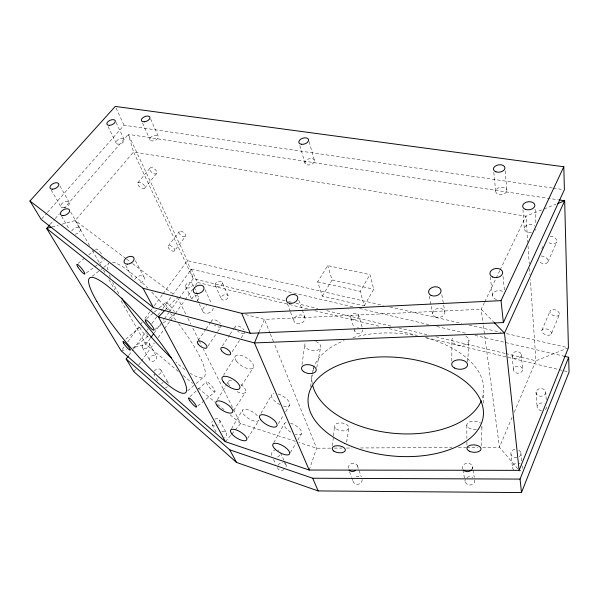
<?xml version="1.0" encoding="UTF-8"?>
<svg xmlns="http://www.w3.org/2000/svg" width="599" height="599" viewBox="0 0 599 599"><rect width="100%" height="100%" fill="white"/><g stroke="black" fill="none" stroke-linecap="round" stroke-linejoin="round"><path stroke-width="0.45" stroke-dasharray="3 2.25" d="M451.781 361.07L451.938 340.539M483.213 403.134L483.326 393.97M481.154 445.783L482.008 426.174M467.692 361.826L468.98 339.895M332.452 445.708L333.396 436.731M333.493 435.832L334.534 425.964M302.001 364.589L304.771 344.769M346.634 442.152L348.843 427.873M310.544 386.662L312.483 374.66M313.082 370.961L313.674 367.269M316.781 367.404L320.72 346.791M309.181 470.035L316.661 448.209L274.245 343.579M551.342 333.89A5.077 2.928 21 0 0 545.225 328.761A5.077 2.928 21 0 0 543.293 333.441A5.077 2.928 21 0 0 551.342 333.89L559.391 314.692A5.002 2.973 20.4 0 0 553.379 309.601A5.002 2.973 20.4 0 0 551.409 314.363A5.002 2.973 20.4 0 0 559.391 314.692M512.085 417.278L499.439 447.228L518.532 469.661M514.256 412.142L535.94 360.8L530.34 279.613M259.082 331.996L264.429 319.372L481.192 309.249L493.494 321.843M541.885 330.199L550.047 311.106M547.965 261.763L556.793 241.966M541.758 248.944L542.874 246.481M484.419 302.54L481.192 309.249L483.153 324.066M484.823 301.701L499.746 270.673M500.15 269.835L525.967 216.164L543.173 209.336M273.795 442.616L284.345 423.575M364.222 305.819L373.739 289.19L369.965 274.604L327.698 265.619L317.665 281.822L322.284 296.108L364.222 305.819L360.231 291.339L369.965 274.604M261.014 413.37L271.721 394.734M231.528 428.652L242.31 410.337M290.41 452.522L295.958 443.155M297.808 440.033L301.507 433.781M322.284 296.108L332.101 280.003L327.698 265.619M217.355 399.698L226.422 384.858M226.894 384.079L228.324 381.735M278.34 423.673L283.716 414.905M285.671 411.715L289.579 405.336M223.517 375.341L235.093 356.585M247.672 438.288L258.985 420.266A9.711 3.886 31.5 0 1 246.736 417.293A9.711 3.886 31.5 0 1 244.37 409.237A9.711 3.886 31.5 0 1 257.847 416.365M232.15 351.778L240.693 338.652M241.195 337.881L244.714 332.475M233.662 410.472L245.665 392.038M241.307 385.906L253.437 367.449M222.349 345.967L229.454 335.215M229.964 334.444L235.04 326.762M208.033 345.923L217.182 332.303M217.692 331.539L221.248 326.245M198.381 340.202L205.936 329.121M206.086 328.903L212.106 320.068M133.877 371.68L135.494 369.411M138.736 364.873L140.892 361.848M141.431 361.092L154.385 342.935M158.158 337.641L164.096 329.323M164.635 328.559L170.034 320.997M170.573 320.24L174.886 314.19M175.425 313.434L184.604 300.571M185.143 299.814L192.698 289.227M195.394 285.446L197.55 282.414L191.343 269.146L173.268 294.057M150.349 338.323L146.006 344.358L132.708 347.824M154.145 333.037L163.909 319.454M164.448 318.698L168.791 312.663M169.337 311.907L178.554 299.081M179.101 298.324L193.2 278.707L187.367 260.632L128.328 134.363L64.333 208.07M128.882 355.207L132.723 349.921M133.27 349.172L146.418 331.052M146.965 330.296L148.065 328.784M151.899 323.497L157.38 315.95M157.926 315.194L162.307 309.159M162.853 308.403L172.714 294.813M122.278 349.322L124.487 346.312M127.797 341.804L139.934 325.272M140.48 324.516L142.135 322.262M144.898 318.503L149.862 311.742M150.409 310.986L152.064 308.732M154.272 305.73L162.546 294.453M163.1 293.705L187.367 260.632L383.367 305.453M174.579 250.809A3.976 1.924 36.8 0 0 170.985 245.897A3.976 1.924 36.8 0 0 168.761 248.398A3.976 1.924 36.8 0 0 174.579 250.809L185.405 236.365A3.931 1.969 37 0 0 181.909 231.454A3.931 1.969 37 0 0 179.64 234.014A3.931 1.969 37 0 0 185.405 236.365M168.297 245.934L179.221 231.528M144.681 188.138L156.653 173.44M137.897 182.807L149.975 168.154M225.381 441.695L231.236 434.732M231.82 434.035L234.748 430.554M235.332 429.857L240.603 423.59L203.316 349.12M50.309 224.213L54.576 219.301M55.183 218.598L59.451 213.686M41.81 218.762L46.722 213.184M47.336 212.48L124.053 125.221L552.36 187.974M165.384 309.735L176.712 297.898M190.01 396.605L197.535 389.784M198.217 389.163L206.43 381.713M187.757 390.758L195.514 384.101M196.225 383.495L203.982 376.846M125.85 339.124L139.986 327.061M146.703 318.593L153.636 312.685M154.325 312.094L158.488 308.552M159.184 307.961L165.421 302.637M197.842 405.957L214.906 391.873A6.641 1.348 49.2 0 0 209.792 383.899A6.641 1.348 49.2 0 0 207.336 384.603A6.641 1.348 49.2 0 0 214.906 391.873M78.229 263.298L84.571 258.214M88.802 254.83L94.44 250.315M154.707 329.6L162.629 323.467M163.347 322.913L166.222 320.682M169.105 318.451L174.144 314.55M133.21 347.892L147.893 336.518M92.224 276.236L100.19 270.104M100.917 269.55L103.088 267.88M103.807 267.319L108.876 263.418M86.308 272.934L98.738 263.912M99.464 263.38L104.585 259.667M568.429 347.772L535.94 360.8L505.938 353.612M544.027 208.999L556.074 204.214M52.008 226.946L58.26 225.224M61.832 224.236L75.219 220.537L133.547 151.959L128.328 134.363L558.201 199.819M121.178 350.827L126.501 349.442M330.655 448.134L316.661 448.209L298.976 442.481M334.384 448.112L341.842 448.074M346.507 448.045L352.1 448.015M360.493 447.97L451.886 447.483M458.407 447.446L465.872 447.408M466.801 447.401L477.995 447.341M482.652 447.318L499.439 447.228L483.273 324.995M553.289 188.108L563.464 189.598M332.101 280.003L373.739 289.19M317.665 281.822L360.231 291.339M389.747 306.913L461.769 323.378M469.062 325.047L500.966 332.34M506.44 333.591L566.609 347.353M191.343 269.146L353.185 306.95M359.55 308.44L428.652 324.583M436.836 326.492L465.932 333.291M475.022 335.41L564.123 356.225M285.019 300.698L193.2 278.707L133.547 151.959L525.967 216.164L527.771 242.288M288.658 301.567L291.384 302.225M295.928 303.311L317.755 308.537M326.844 310.716L392.3 326.395M398.664 327.915L426.847 334.669M435.937 336.848L505.024 353.395M197.55 282.414L308.365 309.151M314.722 310.686L380.125 326.462M389.208 328.656L417.361 335.447M426.443 337.641L558.148 369.418M559.062 369.635L567.231 371.605M245.575 314.58L264.429 319.372L270.037 333.209M295.434 441.336L240.603 423.59L229.132 413.984M125.91 258.611L75.219 220.537L89.565 245.627M126.659 259.165L131.877 263.088M132.619 263.642L174.361 295M178.255 371.373L146.006 344.358L120.564 299.852M183.272 375.573L192.586 383.375M198.321 388.174L214.801 401.981M217.669 404.385L224.116 409.783M61.592 216.239L69.349 229.522M157.649 380.702L153.921 374.323A4.118 2.935 -29.7 0 0 154.475 374.877M51.162 189.935L60.993 206.925M142.427 347.63L149.847 360.448M70.667 212.031L80.071 228.496M160.869 369.912L168.192 382.724M92.343 250.479L100.669 265.05M103.447 269.902L105.297 273.144M108.996 279.613L115.008 290.141M59.952 185.997L69.155 202.222M149.181 343.399L156.481 356.27M125.745 265.409L132.708 278.258M212.203 424.788L216.082 431.939M135.381 260.677L143.895 276.798M219.526 419.974L226.28 432.755M177.341 297.239L186.139 314.812M187.816 318.159L190.752 324.014M192.841 328.2L198.711 339.91M199.13 340.749L201.638 345.773M108.075 126.554L116.004 142.921M185.6 286.622L191.994 299.837M194.87 294.775L198.801 302.989M199.19 303.813L202.724 311.203M273.533 459.396L275.817 464.173M116.071 122.466L124.248 139.709A4.433 2.441 -23.7 0 1 118.654 144.172A4.433 2.441 -23.7 0 1 117.479 140.091A4.433 2.441 -23.7 0 1 124.248 139.709M192.616 283.851A3.781 2.538 -24.9 0 1 188.026 288.044A3.781 2.538 -24.9 0 1 186.686 283.844A3.781 2.538 -24.9 0 1 192.616 283.851L193.791 286.337M194.188 287.168L198.898 297.104M116.034 108.06L124.053 125.221M205.06 289.774L211.552 303.805M280.497 452.814L284.196 460.811M284.562 461.612L286.045 464.809M142.525 123.065L149.967 139.694M215.221 285.341L221.203 298.706M150.634 118.924L158.308 136.437A4.478 2.501 -22.7 0 1 152.752 140.945A4.478 2.501 -22.7 0 1 151.36 136.834A4.478 2.501 -22.7 0 1 158.308 136.437M222.296 282.541A3.811 2.598 -23.5 0 1 217.744 286.771A3.811 2.598 -23.5 0 1 216.239 282.533A3.811 2.598 -23.5 0 1 222.296 282.541L228.174 295.951A3.751 2.598 -23.6 0 1 223.712 300.144A3.751 2.598 -23.6 0 1 222.192 295.913A3.751 2.598 -23.6 0 1 228.174 295.951M270.389 334.07L273.893 342.718M287.43 303.656L290.245 311.293M290.56 312.146L294.012 321.476M349.487 471.675L351.396 476.841M351.71 477.703L353.305 482.008M298.766 300.136L304.809 317.193M357.311 465.558L361.294 476.811M299.829 145.594L305.153 163.534M350.954 317.972L353.792 327.556M354.054 328.424L355.087 331.913M309.114 141.716L314.535 160.697A4.942 3.047 -17.2 0 1 307.549 164.942A4.942 3.047 -17.2 0 1 307.13 159.596A4.942 3.047 -17.2 0 1 314.535 160.697M358.846 315.688A4.141 3.062 -16 0 1 353.058 319.492A4.141 3.062 -16 0 1 352.467 314.183A4.141 3.062 -16 0 1 358.846 315.688L362.096 327.054M429.318 296.123L432.77 314.011M462.915 469.953L465.153 481.544M441.822 294.708L444.862 311.779M472.386 466.628L472.858 469.316M473.023 470.215L474.288 477.373M490.311 276.963L492.55 296.235M514.923 449.392A5.062 4.23 1.4 0 0 510.947 454.334L512.534 468.014M503.04 276.438L504.44 290.275M520.868 452.747L521.699 461.005M493.801 172.325L495.762 192.002M512.115 355.933L513.56 370.437M505.182 170.887L506.926 190.707A5.668 3.691 -8 0 1 498.136 194.211A5.668 3.691 -8 0 1 498.847 187.742A5.668 3.691 -8 0 1 506.926 190.707M521.25 354.338L522.613 369.815A4.575 3.557 -2.5 0 1 515.522 372.683A4.575 3.557 -2.5 0 1 516.009 366.528A4.575 3.557 -2.5 0 1 522.613 369.815M522.927 209.493L524.282 228.444M536.038 392.195L537.071 406.549M528.026 246.024L529.246 263.755M529.568 268.419L530.018 274.948M535.094 209.223L535.94 223.719M545.794 392.6A4.882 3.849 0.3 0 1 538.276 395.647A4.882 3.849 0.3 0 1 538.673 388.991A4.882 3.849 0.3 0 1 545.794 392.6L546.213 399.795M466.816 425.417L466.883 438.431M466.906 442.152L466.928 445.866M71.67 231.034A4.904 2.898 -27.2 0 1 77.271 227.575A4.904 2.898 -27.2 0 1 80.303 230.316A4.904 2.898 -27.2 0 1 75.234 234.254M213.222 308.126A5.578 3.871 -24.8 0 1 208.22 313.157A5.578 3.871 -24.8 0 1 202.642 310.896A5.578 3.871 -24.8 0 1 206.692 305.475M134.73 279.523A5.294 3.429 -26.7 0 1 140.698 275.682A5.294 3.429 -26.7 0 1 144.299 278.887A5.294 3.429 -26.7 0 1 138.968 283.297M535.918 229.312A5.983 4.051 -5.8 0 1 535.244 230.308M531.448 232.27A5.983 4.051 -5.8 0 1 524.574 227.403A5.983 4.051 -5.8 0 1 534.682 225.404M496.586 299.515A6.252 4.545 -6.1 0 1 493.546 292.799A6.252 4.545 -6.1 0 1 503.407 291.908M474.767 480.061A4.874 4.215 -2.6 0 1 469.489 485.018A4.874 4.215 -2.6 0 1 465.408 479.372M466.876 477.59A4.874 4.215 -2.6 0 1 472.791 477.343M521.841 465.468A4.957 4.186 2.4 0 1 519.595 471.054M513.657 469.975A4.957 4.186 2.4 0 1 516.428 463.162M518.981 463.327A4.957 4.186 2.4 0 1 520.142 463.821M546.632 406.991A4.792 3.819 1.1 0 1 545.068 409.634M541.608 410.592A4.792 3.819 1.1 0 1 537.288 405.583A4.792 3.819 1.1 0 1 544.431 403.584M362.844 329.675A4.073 3.055 -15.9 0 1 358.666 333.546A4.073 3.055 -15.9 0 1 354.915 330.326M357.498 327.653A4.073 3.055 -15.9 0 1 358.516 327.361M191.92 299.163A3.721 2.538 -25 0 1 197.348 295.794A3.721 2.538 -25 0 1 197.093 300.473M167.293 386.662A4.051 2.928 -30 0 1 165.526 387.793M161.633 383.907A4.051 2.928 -30 0 1 163.108 382.506M166.005 381.668A4.051 2.928 -30 0 1 168.514 383.42M221.72 431.886A4.313 3.362 -29.7 0 1 226.512 433.137A4.313 3.362 -29.7 0 1 224.677 437.862M285.581 463.955A4.492 3.714 -27.4 0 1 285.701 467.782M284.151 469.451A4.492 3.714 -27.4 0 1 279.808 470.155A4.492 3.714 -27.4 0 1 277.547 467.183M278.078 465.176A4.492 3.714 -27.4 0 1 282.893 462.615M283.948 462.825A4.492 3.714 -27.4 0 1 284.862 463.282M362.163 479.552A4.642 3.998 -19.6 0 1 357.393 484.359A4.642 3.998 -19.6 0 1 353.118 479.926M356.068 476.594A4.642 3.998 -19.6 0 1 360.553 476.939M348.281 468.066A4.732 4.028 -19.7 0 1 353.777 463.237A4.732 4.028 -19.7 0 1 357.139 468.71M154.213 371.133A4.118 2.935 -29.7 0 1 160.629 369.628A4.118 2.935 -29.7 0 1 158.129 375.019M279.763 455.015A4.582 3.736 -27.1 0 1 277.12 457.269M271.632 455.42A4.582 3.736 -27.1 0 1 274.649 450.193M278.003 450.021A4.582 3.736 -27.1 0 1 278.932 450.485M214.899 419.12A4.388 3.377 -29.4 0 1 219.766 420.356A4.388 3.377 -29.4 0 1 217.864 425.125M214.682 426.024A4.388 3.377 -29.4 0 1 212.323 421.217M518.712 450.051A5.062 4.23 1.4 0 1 519.243 456.752M516.885 457.703A5.062 4.23 1.4 0 1 510.947 454.334M462.937 469.227A4.972 4.26 -3.6 0 1 467.325 463.162A4.972 4.26 -3.6 0 1 472.132 468.837M541.234 256.028A5.496 3.519 20.7 0 1 547.703 259.494A5.496 3.519 20.7 0 1 545.232 263.605A5.496 3.519 20.7 0 1 538.336 260.857M550.189 236.283A5.413 3.564 20 0 1 556.561 239.682A5.413 3.564 20 0 1 554.068 243.86A5.413 3.564 20 0 1 547.261 241.187M425.312 337.701A86.286 50.031 5.7 0 1 481.648 399.952M312.296 383.57A86.286 50.031 5.7 0 1 311.899 374.57M312.019 373.641A86.286 50.031 5.7 0 1 344.126 340.644M352.946 337.626A86.286 50.031 5.7 0 1 415.362 335.462M315.763 341.49A8.049 4.897 9.5 0 1 319.956 348.611A8.049 4.897 9.5 0 1 308.934 349.689A8.049 4.897 9.5 0 1 305.962 342.441M465.887 336.241A8.566 5.271 2.3 0 1 467.093 343.676A8.566 5.271 2.3 0 1 455.068 344.148A8.566 5.271 2.3 0 1 453.78 336.705M481.955 426.323A7.66 4.163 3 0 1 481.349 427.334M476.407 429.401A7.66 4.163 3 0 1 467.317 426.578A7.66 4.163 3 0 1 470.807 421.494A7.66 4.163 3 0 1 480.705 423.149M178.502 323.61A74.149 15.042 50.2 0 1 190.407 373.349M184.956 369.553A74.149 15.042 50.2 0 1 176.046 362.245M118.789 293.577A74.149 15.042 50.2 0 1 112.642 282.428M110.351 277.374A74.149 15.042 50.2 0 1 109.415 274.971M107.992 270.089A74.149 15.042 50.2 0 1 108.367 263.687M112.455 262.212A74.149 15.042 50.2 0 1 147.871 288.164M151.749 292.132A74.149 15.042 50.2 0 1 167.757 310.072M170.663 313.606A74.149 15.042 50.2 0 1 176.278 320.705M170.183 310.829A7.383 1.64 50.4 0 1 165.354 303.618A7.383 1.64 50.4 0 1 168.469 304.172A7.383 1.64 50.4 0 1 174.369 311.577M147.803 335.515A6.162 1.146 50.1 0 1 145.505 335.111A6.162 1.146 50.1 0 1 140.368 328.656A6.162 1.146 50.1 0 1 141.738 327.893M146.673 333.501A6.162 1.146 50.1 0 1 147.354 334.609M102.848 259.09A6.859 1.363 51.3 0 1 100.737 257.106M95.84 249.738A6.859 1.363 51.3 0 1 97.562 249.723A6.859 1.363 51.3 0 1 101.965 254.448M244.295 333.014A5.638 2.613 33.1 0 1 237.698 331.262M235.22 328.387A5.638 2.613 33.1 0 1 237.706 325.901A5.638 2.613 33.1 0 1 244.003 329.884M220.866 326.784A5.563 2.538 33.8 0 1 214.464 325.077M211.971 322.232A5.563 2.538 33.8 0 1 214.255 319.746A5.563 2.538 33.8 0 1 220.454 323.67M240.925 384.446A10.101 4.208 32.2 0 1 245.38 392.465A10.101 4.208 32.2 0 1 235.295 390.728M229.702 385.996A10.101 4.208 32.2 0 1 232.038 380.455M278.056 393.985A10.385 4.44 30.9 0 1 289.504 402.655A10.385 4.44 30.9 0 1 283.192 405.972M280.047 404.707A10.385 4.44 30.9 0 1 272.111 397.893A10.385 4.44 30.9 0 1 273.975 393.483M290.537 423.111A9.988 4.088 30.3 0 1 301.484 431.347A9.988 4.088 30.3 0 1 295.27 434.155M290.717 432.081A9.988 4.088 30.3 0 1 286.569 422.52M296.805 323.632A5.81 4.245 -19.9 0 0 305.063 318.271A5.81 4.245 -19.9 0 0 296.378 316.152A5.81 4.245 -19.9 0 0 296.805 323.632M63.352 207.793A4.725 2.696 -26.8 0 0 69.439 202.866A4.725 2.696 -26.8 0 0 62.453 203.091A4.725 2.696 -26.8 0 0 63.352 207.793M435.174 316.886A6.147 4.567 -9.9 0 0 444.885 312.978A6.147 4.567 -9.9 0 0 436.401 308.882A6.147 4.567 -9.9 0 0 435.174 316.886M151.959 361.437A3.923 2.755 -29.2 0 0 156.781 356.922A3.923 2.755 -29.2 0 0 150.761 356.734A3.923 2.755 -29.2 0 0 151.959 361.437M144.561 348.611A3.991 2.755 -29 0 0 149.488 344.058A3.991 2.755 -29 0 0 143.378 343.901A3.991 2.755 -29 0 0 144.561 348.611M514.107 358.187A4.657 3.579 -3.1 0 0 521.332 355.267A4.657 3.579 -3.1 0 0 514.616 351.987A4.657 3.579 -3.1 0 0 514.107 358.187M138.01 184.844A4.313 2.186 39.4 0 0 144.239 188.513A4.313 2.186 39.4 0 0 141.634 183.039A4.313 2.186 39.4 0 0 138.01 184.844M150.05 170.213A4.26 2.239 39.7 0 0 156.204 173.822A4.26 2.239 39.7 0 0 153.703 168.334A4.26 2.239 39.7 0 0 150.05 170.213M336.294 428.944A7.218 3.908 8.1 0 0 348.476 428.839A7.218 3.908 8.1 0 0 340.307 422.887A7.218 3.908 8.1 0 0 336.294 428.944M236.41 361.145A10.685 4.702 32.4 0 0 252.613 368.378A10.685 4.702 32.4 0 0 243.823 356.398A10.685 4.702 32.4 0 0 236.41 361.145"/><path stroke-width="0.9" d="M128.336 355.963L126.149 358.981L133.877 371.68L236.508 462.421L318.174 490.925L521.497 492.573L569.05 372.046L568.676 357.289L564.123 356.225M521.497 492.573L520.059 479.088L568.676 357.289M49.702 224.917L46.655 228.421L121.178 350.827L225.381 441.695L309.181 470.035L519.131 470.357L568.429 347.772L564.67 200.807L559.129 199.961M258.723 332.834L254.44 342.935L309.181 470.035M503.377 322.576L564.393 189.733L563.801 166.769L115.263 106.427L29.95 200.987L41.196 219.466L153.449 307.631L250.3 333.314L503.377 322.576L501.041 300.631L563.801 166.769M150.888 337.566L153.599 333.793M164.755 310.394L158.458 316.976L225.381 441.695M557.789 203.533L564.67 200.807L504.5 333.111L519.131 470.357M51.117 227.193L46.655 228.421L158.458 316.976L254.44 342.935L504.5 333.111L494.145 322.509M29.95 200.987L143.064 288.284L241.697 313.337L501.041 300.631M126.149 358.981L229.739 449.819L312.708 478.234L520.059 479.088M143.064 288.284L153.449 307.631M229.739 449.819L236.508 462.421M241.697 313.337L250.3 333.314M312.708 478.234L318.174 490.925M355.574 470.47A4.732 4.028 -19.7 0 1 349.082 469.99M471.518 469.826A4.972 4.26 -3.6 0 1 463.619 470.17M481.304 400.783A86.286 50.031 5.7 0 1 393.902 433.324A86.286 50.031 5.7 0 1 312.678 385.299M171.336 357.955A74.149 15.042 50.2 0 1 121.634 298.145M431.078 295.419A6.312 4.59 -10.4 0 0 441.044 291.421A6.312 4.59 -10.4 0 0 432.366 287.355A6.312 4.59 -10.4 0 0 431.078 295.419M492.678 277.03A6.417 4.567 -6.7 0 0 502.666 273.017A6.417 4.567 -6.7 0 0 493.516 269.071A6.417 4.567 -6.7 0 0 492.678 277.03M525.435 209.373A6.14 4.051 -6.3 0 0 534.877 205.592A6.14 4.051 -6.3 0 0 526.004 202.305A6.14 4.051 -6.3 0 0 525.435 209.373M301.469 144.284A5.047 3.032 -17.3 0 0 308.62 139.994A5.047 3.032 -17.3 0 0 301.072 138.961A5.047 3.032 -17.3 0 0 301.469 144.284M495.957 171.838A5.803 3.691 -8.4 0 0 504.957 168.252A5.803 3.691 -8.4 0 0 496.698 165.354A5.803 3.691 -8.4 0 0 495.957 171.838M144.217 121.792A4.567 2.478 -22.6 0 0 149.907 117.262A4.567 2.478 -22.6 0 0 142.847 117.718A4.567 2.478 -22.6 0 0 144.217 121.792M109.565 125.318A4.522 2.418 -23.6 0 0 115.293 120.826A4.522 2.418 -23.6 0 0 108.419 121.268A4.522 2.418 -23.6 0 0 109.565 125.318M63.18 215.61A5.009 2.883 -27 0 0 69.626 210.369A5.009 2.883 -27 0 0 62.221 210.578A5.009 2.883 -27 0 0 63.18 215.61M52.607 189.164A4.822 2.673 -26.5 0 0 58.852 184.2A4.822 2.673 -26.5 0 0 51.754 184.477A4.822 2.673 -26.5 0 0 52.607 189.164M127.317 264.137A5.413 3.422 -26.5 0 0 134.071 258.251A5.413 3.422 -26.5 0 0 125.812 258.326A5.413 3.422 -26.5 0 0 127.317 264.137M197.026 293.66A5.713 3.871 -24.6 0 0 203.915 287.295A5.713 3.871 -24.6 0 0 194.9 287.273A5.713 3.871 -24.6 0 0 197.026 293.66M289.332 303.259A5.96 4.253 -19.9 0 0 297.815 297.808A5.96 4.253 -19.9 0 0 288.95 295.741A5.96 4.253 -19.9 0 0 289.332 303.259M344.672 443.387A88.046 49.313 5.9 0 0 483.041 417.795A88.046 49.313 5.9 0 0 359.497 359.13A88.046 49.313 5.9 0 0 344.672 443.387M454.589 368.033A7.944 4.725 2.7 0 0 467.475 365.562A7.944 4.725 2.7 0 0 456.872 360.021A7.944 4.725 2.7 0 0 454.589 368.033M469.421 451.249A7.083 3.714 3.4 0 0 480.945 449.557A7.083 3.714 3.4 0 0 471.585 444.997A7.083 3.714 3.4 0 0 469.421 451.249M333.808 451.069A6.671 3.489 8.2 0 0 345.054 451.054A6.671 3.489 8.2 0 0 337.484 445.693A6.671 3.489 8.2 0 0 333.808 451.069M303.453 371.522A7.458 4.38 9.5 0 0 315.935 371.193A7.458 4.38 9.5 0 0 307.257 364.619A7.458 4.38 9.5 0 0 303.453 371.522M96.866 301.462A74.793 13.283 50.1 0 0 181.594 393.026A74.793 13.283 50.1 0 0 134.221 311.375A74.793 13.283 50.1 0 0 96.866 301.462M123.604 343.212A5.638 0.913 50 0 0 129.976 350.168A5.638 0.913 50 0 0 126.396 344.155A5.638 0.913 50 0 0 123.604 343.212M77.668 266.622A6.275 1.093 51 0 0 84.586 274.125A6.275 1.093 51 0 0 80.259 266.854A6.275 1.093 51 0 0 77.668 266.622M145.886 321.888A6.761 1.318 50.2 0 0 153.584 330.199A6.761 1.318 50.2 0 0 149.51 322.794A6.761 1.318 50.2 0 0 145.886 321.888M189.576 400.402A6.08 1.078 49.2 0 0 196.42 407.133A6.08 1.078 49.2 0 0 191.613 399.93A6.08 1.078 49.2 0 0 189.576 400.402M198.209 344.215A5.653 2.441 33.7 0 0 206.64 347.959A5.653 2.441 33.7 0 0 201.706 341.52A5.653 2.441 33.7 0 0 198.209 344.215M221.608 350.789A5.728 2.516 33.1 0 0 230.233 354.608A5.728 2.516 33.1 0 0 225.374 348.116A5.728 2.516 33.1 0 0 221.608 350.789M223.434 381.96A10.333 4.305 32.4 0 0 239.031 389.058A10.333 4.305 32.4 0 0 230.375 377.707A10.333 4.305 32.4 0 0 223.434 381.96M217.257 405.927A9.764 3.841 32.2 0 0 231.963 412.748A9.764 3.841 32.2 0 0 223.704 402.288A9.764 3.841 32.2 0 0 217.257 405.927M260.707 419.704A10.041 4.058 31 0 0 276.042 426.788A10.041 4.058 31 0 0 268.053 416.2A10.041 4.058 31 0 0 260.707 419.704M275.255 449.302A9.644 3.729 30.4 0 0 289.482 454.087A9.644 3.729 30.4 0 0 278.917 443.964A9.644 3.729 30.4 0 0 275.255 449.302M231.791 433.818A9.374 3.542 31.5 0 0 245.979 440.497A9.374 3.542 31.5 0 0 238.192 430.741A9.374 3.542 31.5 0 0 231.791 433.818"/></g></svg>
